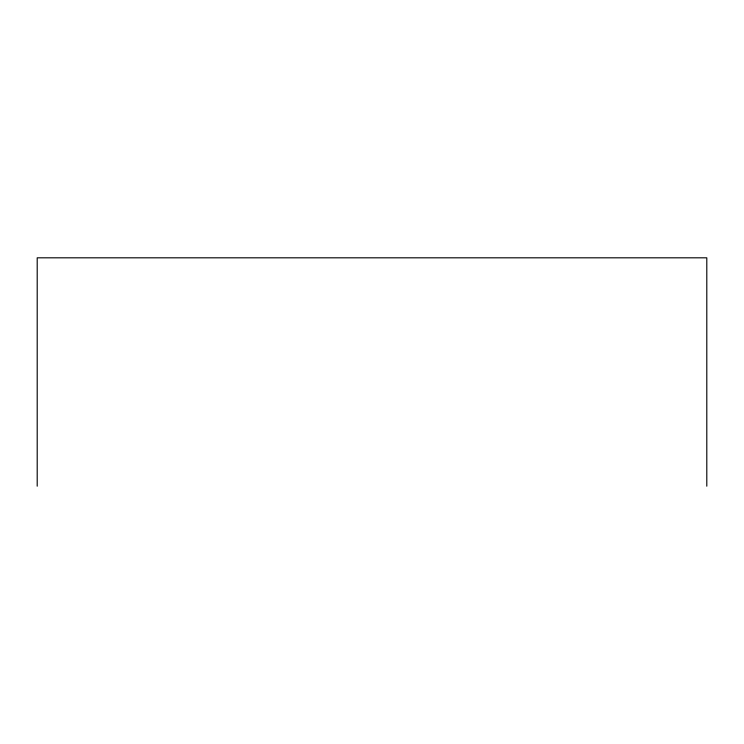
<?xml version="1.0" encoding="UTF-8"?>
<svg xmlns="http://www.w3.org/2000/svg" width="744" height="744" viewBox="0 0 744 744"><rect width="100%" height="100%" fill="white"/><g stroke="black" fill="none" stroke-linecap="round" stroke-linejoin="round"><path stroke-width="1.12" d="M706.8 486.185L706.8 257.815L37.2 257.815L37.2 486.185"/></g></svg>
